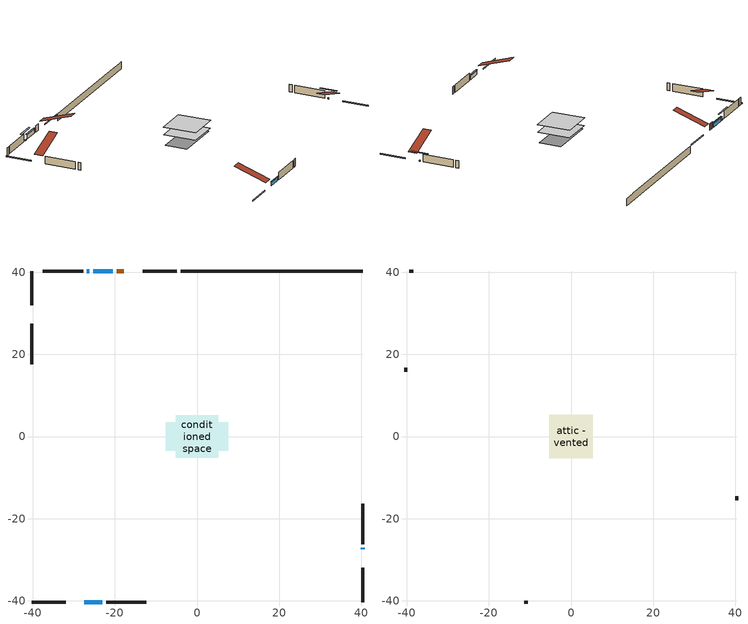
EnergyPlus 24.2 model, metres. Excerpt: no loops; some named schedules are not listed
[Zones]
conditioned space
 floor adiabatic (AdiabaticFloorConstruction): -5.19,-5.19 -5.19,5.19 5.19,5.19 5.19,-5.19 z0.61
 floor foundation (Slab1 construction): -7.55,-3.52 -7.55,3.52 7.55,3.52 7.55,-3.52 z-1.62
 wall outside (RimJoist1 construction): -4.93,40.3 -13.24,40.3 / -40.3,-40.3 -31.99,-40.3 / -40.3,40.3 -40.3,31.99 / 40.3,-40.3 40.3,-31.99 z0.61:0.91
 wall outside (AdiabaticWallConstruction 1): -17.81,40.3 -19.54,40.3 z0.61:2.64
 wall outside (AdiabaticWallConstruction): -20.46,40.3 -25.28,40.3 z0.61:1.94; -26.21,40.3 -26.82,40.3 z0.61:0.94; -27.42,-40.3 -23.04,-40.3 z0.61:1.81; 40.3,-27.42 40.3,-27.11 z0.61:0.95
 wall outside (Wall1 construction): -27.74,40.3 -37.53,40.3 / -22.11,-40.3 -12.33,-40.3 / -40.3,27.42 -40.3,17.63 / 40.3,-26.19 40.3,-16.4 z0.61:3.05
 wall foundation (FoundationWall1 construction): -4,40.3,-1.62 -4,40.3,0.61 35.87,40.3,0.61 35.87,40.3,0.54 40.3,40.3,0.54 40.3,40.3,-1.62
 window (WindowConstruction): -20.47,40.3 -25.28,40.3 z0.61:1.94
 window (WindowConstruction 3): -26.21,40.3 -26.81,40.3 z0.61:0.94
 window (WindowConstruction 1): -27.42,-40.3 -23.04,-40.3 z0.61:1.81
 window (WindowConstruction 2): 40.3,-27.42 40.3,-27.11 z0.61:0.94
 door (Door): -17.81,40.3 -19.54,40.3 z0.61:2.64
 ceiling adiabatic (AdiabaticFloorConstruction): 5.19,-5.19 5.19,5.19 -5.19,5.19 -5.19,-5.19 z0.61
attic - vented
 floor to conditioned space (Floor1 construction Reversed): -5.3,-5.3 -5.3,5.3 5.3,5.3 5.3,-5.3 z3.05
 wall outside (Wall2 construction): -38.46,40.3 -39.37,40.3 / -11.4,-40.3 -10.48,-40.3 / -40.3,16.7 -40.3,15.79 / 40.3,-15.47 40.3,-14.56 z0.61:3.05
 roof outside (Roof1 construction): -16.88,40.3,3.05 -16.88,29.98,6.49 -14.16,29.98,6.49 -14.16,40.3,3.05; -28.35,-40.3,3.05 -28.35,-29.98,6.49 -31.06,-29.98,6.49 -31.06,-40.3,3.05; -40.3,28.35,3.05 -29.98,28.35,6.49 -29.98,31.06,6.49 -40.3,31.06,3.05; 40.3,-28.35,3.05 29.98,-28.35,6.49 29.98,-31.06,6.49 40.3,-31.06,3.05
shading: -25.48,40.3 -20.26,40.3 -20.26,40.71 -25.48,40.71 z2.14; -29.45,40.3 -23.57,40.3 -23.57,40.71 -29.45,40.71 z3.58; -22.84,-40.3 -27.62,-40.3 -27.62,-40.71 -22.84,-40.71 z2.02; 40.3,-24.47 40.3,-30.06 40.71,-30.06 40.71,-24.47 z3.58
[Building]
Building 1: Terrain=Suburbs
[Site:Location]
Erieau AUT_ON: Latitude {deg}=42.25; Longitude {deg}=-81.9; Time Zone {hr}=-5; Elevation {m}=178; Keep Site Location Information=Yes
[Site:GroundTemperature:Shallow]
5.2292, 3.30147, 3.1471, 4.0619, 7.73432, 11.3896, 14.5586, 16.5661, 16.7366, 15.1039, 12.0157, 8.47254
[Site:WaterMainsTemperature]
Calculation Method=Schedule; Temperature Schedule=mains temperature schedule
[Material] Roughness=Rough; Thermal Absorptance=0.9
Name | Thickness {m} | Conductivity {W/m-K} | Density {kg/m3} | Specific Heat {J/kg-K} | Solar Absorptance | Visible Absorptance
asphalt or fiberglass shingles | 0.00635 | 0.162714 | 1121.4 | 1465.45 | 0.84 | 0.84
ceiling loosefill ins | 0.254 | 0.0480833 | 16.02 | 1046.75 | 0.7 | 0.7
ceiling stud and cavity | 0.1397 | 0.152571 | 65.682 | 1177.47 | 0.7 | 0.7
concrete 4.0 in. | 0.1016 | 1.803125 | 2242.8 | 837.4 | 0.7 | 0.7
concrete 8.0 in. | 0.2032 | 1.803125 | 2242.8 | 837.4 | 0.7 | 0.7
door material | 0.04445 | 0.188738 | 512.64 | 1214.23 | 0.7 | 0.7
floor covering | 0.0127 | 0.0433444 | 54.468 | 1339.84 | 0.6 | 0.6
floor rigid ins; wall rigid ins | 0.512978 | 0.029427 | 32.04 | 1214.23 | 0.7 | 0.7
floor stud and cavity | 0.1397 | 1.75129 | 37.0049 | 1207.88 | 0.7 | 0.7
furniture material conditioned space 1 | 0.1524 | 0.115458 | 640.8 | 1214.23 | 0.6 | 0.6
gypsum board | 0.0127 | 0.160291 | 801 | 837.4 | 0.6 | 0.6
osb sheathing 0.5 in. | 0.0127 | 0.115458 | 512.64 | 1214.23 | 0.7 | 0.7
osb sheathing 0.75 in. | 0.01905 | 0.115458 | 512.64 | 1214.23 | 0.7 | 0.7
osb sheathing 2.0 in. | 0.0508 | 0.115458 | 512.64 | 1214.23 | 0.7 | 0.7
rim joist stud and cavity | 0.0508 | 0.0290657 | 125.044 | 1163.47 | 0.6 | 0.6
wall stud and cavity | 0.1397 | 0.0854939 | 139.0536 | 1170.24 | 0.7 | 0.7
wall stud and cavity 1 | 0.0889 | 6.9971 | 50.32683 | 1063.81 | 0.6 | 0.6
wall stud and cavity 2 | 0.0889 | 0.380278 | 52.3479 | 1209.89 | 0.7 | 0.7
wall stud and cavity 3 | 0.0889 | 0.391764 | 83.0341 | 1211.67 | 0.7 | 0.7
wood siding | 0.0254 | 0.102417 | 544.68 | 1172.36 | 0.4 | 0.4
wood siding 1 | 0.00254 | 0.102417 | 544.68 | 1172.36 | 0.4 | 0.4
wood siding 2; wood siding 3; wood siding 4 | 0.0254 | 0.102417 | 544.68 | 1172.36 | 0.7 | 0.7
[WindowMaterial:SimpleGlazingSystem]
Name | U-Factor {W/m2-K} | Solar Heat Gain Coefficient
WindowMaterial | 3.30119 | 0.67
WindowMaterial 1 | 3.30232 | 0.66
WindowMaterial 2 | 3.26144 | 0.43
WindowMaterial 3 | 3.24952 | 0.43
[Construction]
AdiabaticFloorConstruction: floor stud and cavity, floor rigid ins, osb sheathing 0.75 in., floor covering
AdiabaticWallConstruction: wood siding 3, wall rigid ins, wall stud and cavity 2, gypsum board
AdiabaticWallConstruction 1: wood siding 4, wall rigid ins, wall stud and cavity 2, gypsum board
Door: door material
Floor1 construction Reversed: gypsum board, ceiling stud and cavity, ceiling loosefill ins
FoundationWall1 construction: concrete 8.0 in.
furniture construction conditioned space 1: furniture material conditioned space 1
PartitionWallConstruction: gypsum board, wall stud and cavity 3, gypsum board
RimJoist1 construction: wood siding 2, osb sheathing 2.0 in., rim joist stud and cavity
Roof1 construction: asphalt or fiberglass shingles
Slab1 construction: concrete 4.0 in.
Wall1 construction: wood siding, osb sheathing 0.5 in., wall stud and cavity, gypsum board
Wall2 construction: wood siding 1, wall stud and cavity 1
WindowConstruction: WindowMaterial
WindowConstruction 1: WindowMaterial 1
WindowConstruction 2: WindowMaterial 2
WindowConstruction 3: WindowMaterial 3
[Zone] Multiplier=1; Part of Total Floor Area=Yes
Name | Volume {m3}
attic - vented | 62.5962
conditioned space | 534.8
[Space]
Name | Zone | Volume {m3}
attic - vented 1 | attic - vented | 62.5962
conditioned space 1 | conditioned space | 534.8
[ZoneInfiltration:EffectiveLeakageArea]
infil attic - vented 1: Zone or Space=attic - vented 1; Schedule=Always On Discrete; Effective Air Leakage Area {cm2}=5383.2; Stack Coefficient=0.000408653; Wind Coefficient=1.36583e-05
[ZoneMixing]
whole house fan mix: Zone or Space=attic - vented; Schedule=Always On Continuous; Design Flow Rate Calculation Method=Flow/Zone; Design Flow Rate {m3/s}=0; Source Zone or Space=conditioned space
[SurfaceProperty:ExposedFoundationPerimeter]
Slab1: Exposed Perimeter Calculation Method=TotalExposedPerimeter; Total Exposed Perimeter {m}=44.299
[InternalMass] Zone or ZoneList=conditioned space; Space or SpaceList=conditioned space 1
Name | Construction | Surface Area {m2}
furniture mass conditioned space 1 | furniture construction conditioned space 1 | 85.6001
partition wall mass | PartitionWallConstruction | 214
[Lights]
interior lighting: Zone or ZoneList or Space or SpaceList=conditioned space 1; Schedule=interior lighting schedule; Design Level Calculation Method=LightingLevel; Lighting Level {W}=343.2; Return Air Fraction=0; Fraction Radiant=0.6; Fraction Visible=0.2; Fraction Replaceable=1
[People]
occupants: Zone or ZoneList or Space or SpaceList=conditioned space 1; Number of People Schedule=occupants schedule; Number of People Calculation Method=People; Number of People=3; Fraction Radiant=0.314171; Sensible Heat Fraction=0.56303; Activity Level Schedule=occupants activity schedule; Carbon Dioxide Generation Rate {m3/s-W}=0; Enable ASHRAE 55 Comfort Warnings=No; Mean Radiant Temperature Calculation Type=EnclosureAveraged
[ElectricEquipment] Zone or ZoneList or Space or SpaceList=conditioned space 1; Design Level Calculation Method=EquipmentLevel
Name | Schedule | Design Level {W} | Fraction Latent | Fraction Radiant | Fraction Lost
clothes dryer | clothes dryer schedule | 140.772 | 0.015 | 0.081 | 0.85
clothes washer | clothes washer schedule | 32.1985 | 0.03 | 0.162 | 0.7
cooking range | cooking range schedule | 215.147 | 0.08 | 0.432 | 0.2
dishwasher | dishwasher schedule | 66.8632 | 0.3 | 0.18 | 0.4
fridge | fridge schedule | 72.9452 | 0 | 0.6 | 0
mech vent house fan | mech vent house fan schedule | 10 | 0 | 0 | 1
mech vent house fan cfis | mech vent house fan cfis schedule | 0 | 0 | 0 | 0
misc plug loads | misc plug loads schedule | 494.7 | 0.045 | 0.513 | 0.1
whole house fan | Always On Discrete | 0 | 0 | 0 | 1
[OtherEquipment] Zone or ZoneList or Space or SpaceList=conditioned space 1; Design Level Calculation Method=EquipmentLevel
Name | Fuel Type | Schedule | Design Level {W} | Fraction Latent | Fraction Radiant | Fraction Lost
clothes dryer 1 | Electricity | clothes dryer schedule | 0 | 0.015 | 0.081 | 0.85
cooking range 1 | Electricity | cooking range schedule | 0 | 0.08 | 0.432 | 0.2
general water use latent | None | general water use schedule | 62.594 | 1 | 0 | 0
general water use sensible | None | general water use schedule | -61.6891 | 0 | 0.6 | 0
mech vent house fan latent load | None | Always On Discrete | 0 | 1 | 0 | 0
mech vent house fan sensible load | None | Always On Discrete | 0 | 0 | 0 | 0
water heater energy adjustment1 | Electricity | Always On Discrete | 0.01 | 0 | 0 | 1
[ZoneInfiltration:DesignFlowRate] Zone or ZoneList or Space or SpaceList=conditioned space 1; Schedule=Always On Discrete; Design Flow Rate Calculation Method=Flow/Zone; Design Flow Rate {m3/s}=0
infil flow; natural vent flow; whole house fan flow
[ZoneControl:Thermostat]
conditioned space Thermostat: Zone or ZoneList=conditioned space; Control Type Schedule=conditioned space Thermostat Schedule; Control 1=conditioned space temperature setpoint; Temperature Difference Between Cutout And Setpoint {deltaC}=0
[ZoneHVAC:Baseboard:Convective:Electric]
electric baseboard: Availability Schedule=Always On Discrete; Heating Design Capacity {W}=16901.4; Efficiency=1
[Zone equipment]
conditioned space: electric baseboard
[Foundation:Kiva]
Foundation Kiva 1: Initial Indoor Air Temperature {C}=21; Wall Height Above Grade {m}=0.609996; Wall Depth Below Slab {m}=0.2032
[Foundation:Kiva:Settings]
Soil Conductivity {W/m-K}=0.849921; Soil Density {kg/m3}=1842.3; Soil Specific Heat {J/kg-K}=418.7; Ground Solar Absorptivity=0.9; Ground Thermal Absorptivity=0.9; Ground Surface Roughness {m}=0.03; Far-Field Width {m}=40; Deep-Ground Boundary Condition=ZeroFlux; Deep-Ground Depth {m}=40; Minimum Cell Dimension {m}=0.2; Maximum Cell Growth Coefficient=3; Simulation Timestep=Timestep
[Exterior:Lights]
exterior lighting: Schedule=exterior lighting schedule; Design Level {W}=75.6
[EnergyManagementSystem:GlobalVariable]
infil_program_Qfan
infil_program_Qinf
natural_vent_program_Qnv
natural_vent_program_Qwhf
[EnergyManagementSystem:Sensor]
Name | Output:Variable or Output:Meter Index Key | Output:Variable or Output:Meter
airflow_gain | infil flow | Infiltration Sensible Heat Gain Energy
airflow_gain_1 | natural vent flow | Infiltration Sensible Heat Gain Energy
airflow_gain_2 | whole house fan flow | Infiltration Sensible Heat Gain Energy
airflow_loss | infil flow | Infiltration Sensible Heat Loss Energy
airflow_loss_1 | natural vent flow | Infiltration Sensible Heat Loss Energy
airflow_loss_2 | whole house fan flow | Infiltration Sensible Heat Loss Energy
clg_load_cond |  | Cooling:EnergyTransfer:Zone:CONDITIONED SPACE
clg_sp_s; clg_sp_s_1 | cooling setpoint | Schedule Value
clothes_dryer_exhaust_0_sch_s | clothes dryer exhaust 0 schedule | Schedule Value
conditioned_space_clg_unmet_s | conditioned space | Zone Cooling Setpoint Not Met Time
conditioned_space_htg_unmet_s | conditioned space | Zone Heating Setpoint Not Met Time
cool_season | cooling season schedule | Schedule Value
fridge_tin_s; tin_s; tin_s_1 | conditioned space | Zone Mean Air Temperature
htg_load_cond |  | Heating:EnergyTransfer:Zone:CONDITIONED SPACE
htg_sp_s; htg_sp_s_1 | heating setpoint | Schedule Value
ig_ee_conv | clothes dryer | Electric Equipment Convective Heating Energy
ig_ee_conv_2 | cooking range | Electric Equipment Convective Heating Energy
ig_ee_conv_4 | fridge | Electric Equipment Convective Heating Energy
ig_ee_conv_5 | misc plug loads | Electric Equipment Convective Heating Energy
ig_ee_conv_6 | whole house fan | Electric Equipment Convective Heating Energy
ig_ee_rad | clothes dryer | Electric Equipment Radiant Heating Energy
ig_ee_rad_2 | cooking range | Electric Equipment Radiant Heating Energy
ig_ee_rad_4 | fridge | Electric Equipment Radiant Heating Energy
ig_ee_rad_5 | misc plug loads | Electric Equipment Radiant Heating Energy
ig_ee_rad_6 | whole house fan | Electric Equipment Radiant Heating Energy
ig_lgt_conv | interior lighting | Lights Convective Heating Energy
ig_lgt_rad | interior lighting | Lights Radiant Heating Energy
ig_lgt_vis | interior lighting | Lights Visible Radiation Heating Energy
ig_oe_conv | clothes dryer 1 | Other Equipment Convective Heating Energy
ig_oe_conv_1 | cooking range 1 | Other Equipment Convective Heating Energy
ig_oe_conv_2 | general water use latent | Other Equipment Convective Heating Energy
ig_oe_conv_3 | general water use sensible | Other Equipment Convective Heating Energy
ig_oe_conv_4 | water heater energy adjustment1 | Other Equipment Convective Heating Energy
ig_oe_rad | clothes dryer 1 | Other Equipment Radiant Heating Energy
ig_oe_rad_1 | cooking range 1 | Other Equipment Radiant Heating Energy
ig_oe_rad_2 | general water use latent | Other Equipment Radiant Heating Energy
ig_oe_rad_3 | general water use sensible | Other Equipment Radiant Heating Energy
ig_oe_rad_4 | water heater energy adjustment1 | Other Equipment Radiant Heating Energy
ig_ppl_conv | occupants | People Convective Heating Energy
ig_ppl_rad | occupants | People Radiant Heating Energy
im_conv | furniture mass conditioned space 1 | Surface Inside Face Convection Heat Gain Energy
im_conv_1 | partition wall mass | Surface Inside Face Convection Heat Gain Energy
im_ig | furniture mass conditioned space 1 | Surface Inside Face Internal Gains Radiation Heat Gain Energy
im_ig_1 | partition wall mass | Surface Inside Face Internal Gains Radiation Heat Gain Energy
im_lgt | furniture mass conditioned space 1 | Surface Inside Face Lights Radiation Heat Gain Energy
im_lgt_1 | partition wall mass | Surface Inside Face Lights Radiation Heat Gain Energy
im_sol | furniture mass conditioned space 1 | Surface Inside Face Solar Radiation Heat Gain Energy
im_sol_1 | partition wall mass | Surface Inside Face Solar Radiation Heat Gain Energy
im_surf | furniture mass conditioned space 1 | Surface Inside Face Net Surface Thermal Radiation Heat Gain Energy
im_surf_1 | partition wall mass | Surface Inside Face Net Surface Thermal Radiation Heat Gain Energy
mv_conv | mech vent house fan | Electric Equipment Convective Heating Energy
mv_conv_1 | mech vent house fan cfis | Electric Equipment Convective Heating Energy
mv_conv_2 | mech vent house fan latent load | Other Equipment Convective Heating Energy
mv_conv_3 | mech vent house fan sensible load | Other Equipment Convective Heating Energy
mv_rad | mech vent house fan | Electric Equipment Radiant Heating Energy
mv_rad_1 | mech vent house fan cfis | Electric Equipment Radiant Heating Energy
mv_rad_2 | mech vent house fan latent load | Other Equipment Radiant Heating Energy
mv_rad_3 | mech vent house fan sensible load | Other Equipment Radiant Heating Energy
natural_vent_s | natural vent schedule | Schedule Value
out_pb_s |  | Site Outdoor Air Barometric Pressure
out_wt_s |  | Site Outdoor Air Humidity Ratio
site_vw_s |  | Site Wind Speed
ss_back_out | Window1 | Surface Window Shortwave from Zone Back Out Window Heat Transfer Rate
ss_back_out_1 | Window10 | Surface Window Shortwave from Zone Back Out Window Heat Transfer Rate
ss_back_out_2 | Window5 | Surface Window Shortwave from Zone Back Out Window Heat Transfer Rate
ss_back_out_3 | Window9 | Surface Window Shortwave from Zone Back Out Window Heat Transfer Rate
ss_conv | Door1 | Surface Inside Face Convection Heat Gain Energy
ss_conv_1 | Window1 | Surface Inside Face Convection Heat Gain Energy
ss_conv_2 | Window10 | Surface Inside Face Convection Heat Gain Energy
ss_conv_3 | Window5 | Surface Inside Face Convection Heat Gain Energy
ss_conv_4 | Window9 | Surface Inside Face Convection Heat Gain Energy
ss_ig | Door1 | Surface Inside Face Internal Gains Radiation Heat Gain Energy
ss_ig_1 | Window1 | Surface Inside Face Internal Gains Radiation Heat Gain Energy
ss_ig_2 | Window10 | Surface Inside Face Internal Gains Radiation Heat Gain Energy
ss_ig_3 | Window5 | Surface Inside Face Internal Gains Radiation Heat Gain Energy
ss_ig_4 | Window9 | Surface Inside Face Internal Gains Radiation Heat Gain Energy
ss_lgt | Door1 | Surface Inside Face Lights Radiation Heat Gain Energy
ss_sol | Door1 | Surface Inside Face Solar Radiation Heat Gain Energy
ss_surf | Door1 | Surface Inside Face Net Surface Thermal Radiation Heat Gain Energy
ss_surf_1 | Window1 | Surface Inside Face Net Surface Thermal Radiation Heat Gain Energy
ss_surf_2 | Window10 | Surface Inside Face Net Surface Thermal Radiation Heat Gain Energy
ss_surf_3 | Window5 | Surface Inside Face Net Surface Thermal Radiation Heat Gain Energy
ss_surf_4 | Window9 | Surface Inside Face Net Surface Thermal Radiation Heat Gain Energy
ss_trans_in | Window1 | Surface Window Transmitted Solar Radiation Rate
ss_trans_in_1 | Window10 | Surface Window Transmitted Solar Radiation Rate
ss_trans_in_2 | Window5 | Surface Window Transmitted Solar Radiation Rate
ss_trans_in_3 | Window9 | Surface Window Transmitted Solar Radiation Rate
ss_trans_out | Window1 | Surface Inside Face Initial Transmitted Diffuse Transmitted Out Window Solar Radiation Rate
ss_trans_out_1 | Window10 | Surface Inside Face Initial Transmitted Diffuse Transmitted Out Window Solar Radiation Rate
ss_trans_out_2 | Window5 | Surface Inside Face Initial Transmitted Diffuse Transmitted Out Window Solar Radiation Rate
ss_trans_out_3 | Window9 | Surface Inside Face Initial Transmitted Diffuse Transmitted Out Window Solar Radiation Rate
s_conv | Floor1 | Surface Inside Face Convection Heat Gain Energy
s_conv_1 | FoundationWall1 | Surface Inside Face Convection Heat Gain Energy
s_conv_10 | Wall1:180 | Surface Inside Face Convection Heat Gain Energy
s_conv_11 | Wall1:270 | Surface Inside Face Convection Heat Gain Energy
s_conv_12 | Wall1:90 | Surface Inside Face Convection Heat Gain Energy
s_conv_2 | inferred conditioned ceiling | Surface Inside Face Convection Heat Gain Energy
s_conv_3 | inferred conditioned floor | Surface Inside Face Convection Heat Gain Energy
s_conv_4 | RimJoist1:0 | Surface Inside Face Convection Heat Gain Energy
s_conv_5 | RimJoist1:180 | Surface Inside Face Convection Heat Gain Energy
s_conv_6 | RimJoist1:270 | Surface Inside Face Convection Heat Gain Energy
s_conv_7 | RimJoist1:90 | Surface Inside Face Convection Heat Gain Energy
s_conv_8 | Slab1 | Surface Inside Face Convection Heat Gain Energy
s_conv_9 | Wall1:0 | Surface Inside Face Convection Heat Gain Energy
s_ig | Floor1 | Surface Inside Face Internal Gains Radiation Heat Gain Energy
s_ig_1 | FoundationWall1 | Surface Inside Face Internal Gains Radiation Heat Gain Energy
s_ig_10 | Wall1:180 | Surface Inside Face Internal Gains Radiation Heat Gain Energy
s_ig_11 | Wall1:270 | Surface Inside Face Internal Gains Radiation Heat Gain Energy
s_ig_12 | Wall1:90 | Surface Inside Face Internal Gains Radiation Heat Gain Energy
s_ig_2 | inferred conditioned ceiling | Surface Inside Face Internal Gains Radiation Heat Gain Energy
s_ig_3 | inferred conditioned floor | Surface Inside Face Internal Gains Radiation Heat Gain Energy
s_ig_4 | RimJoist1:0 | Surface Inside Face Internal Gains Radiation Heat Gain Energy
s_ig_5 | RimJoist1:180 | Surface Inside Face Internal Gains Radiation Heat Gain Energy
s_ig_6 | RimJoist1:270 | Surface Inside Face Internal Gains Radiation Heat Gain Energy
s_ig_7 | RimJoist1:90 | Surface Inside Face Internal Gains Radiation Heat Gain Energy
s_ig_8 | Slab1 | Surface Inside Face Internal Gains Radiation Heat Gain Energy
s_ig_9 | Wall1:0 | Surface Inside Face Internal Gains Radiation Heat Gain Energy
s_lgt | Floor1 | Surface Inside Face Lights Radiation Heat Gain Energy
s_lgt_1 | FoundationWall1 | Surface Inside Face Lights Radiation Heat Gain Energy
s_lgt_10 | Wall1:180 | Surface Inside Face Lights Radiation Heat Gain Energy
s_lgt_11 | Wall1:270 | Surface Inside Face Lights Radiation Heat Gain Energy
s_lgt_12 | Wall1:90 | Surface Inside Face Lights Radiation Heat Gain Energy
s_lgt_2 | inferred conditioned ceiling | Surface Inside Face Lights Radiation Heat Gain Energy
s_lgt_3 | inferred conditioned floor | Surface Inside Face Lights Radiation Heat Gain Energy
s_lgt_4 | RimJoist1:0 | Surface Inside Face Lights Radiation Heat Gain Energy
s_lgt_5 | RimJoist1:180 | Surface Inside Face Lights Radiation Heat Gain Energy
s_lgt_6 | RimJoist1:270 | Surface Inside Face Lights Radiation Heat Gain Energy
s_lgt_7 | RimJoist1:90 | Surface Inside Face Lights Radiation Heat Gain Energy
s_lgt_8 | Slab1 | Surface Inside Face Lights Radiation Heat Gain Energy
s_lgt_9 | Wall1:0 | Surface Inside Face Lights Radiation Heat Gain Energy
s_sol | Floor1 | Surface Inside Face Solar Radiation Heat Gain Energy
s_sol_1 | FoundationWall1 | Surface Inside Face Solar Radiation Heat Gain Energy
s_sol_10 | Wall1:180 | Surface Inside Face Solar Radiation Heat Gain Energy
s_sol_11 | Wall1:270 | Surface Inside Face Solar Radiation Heat Gain Energy
s_sol_12 | Wall1:90 | Surface Inside Face Solar Radiation Heat Gain Energy
s_sol_2 | inferred conditioned ceiling | Surface Inside Face Solar Radiation Heat Gain Energy
s_sol_3 | inferred conditioned floor | Surface Inside Face Solar Radiation Heat Gain Energy
s_sol_4 | RimJoist1:0 | Surface Inside Face Solar Radiation Heat Gain Energy
s_sol_5 | RimJoist1:180 | Surface Inside Face Solar Radiation Heat Gain Energy
s_sol_6 | RimJoist1:270 | Surface Inside Face Solar Radiation Heat Gain Energy
s_sol_7 | RimJoist1:90 | Surface Inside Face Solar Radiation Heat Gain Energy
s_sol_8 | Slab1 | Surface Inside Face Solar Radiation Heat Gain Energy
s_sol_9 | Wall1:0 | Surface Inside Face Solar Radiation Heat Gain Energy
s_surf | Floor1 | Surface Inside Face Net Surface Thermal Radiation Heat Gain Energy
s_surf_1 | FoundationWall1 | Surface Inside Face Net Surface Thermal Radiation Heat Gain Energy
s_surf_10 | Wall1:180 | Surface Inside Face Net Surface Thermal Radiation Heat Gain Energy
s_surf_11 | Wall1:270 | Surface Inside Face Net Surface Thermal Radiation Heat Gain Energy
s_surf_12 | Wall1:90 | Surface Inside Face Net Surface Thermal Radiation Heat Gain Energy
s_surf_2 | inferred conditioned ceiling | Surface Inside Face Net Surface Thermal Radiation Heat Gain Energy
s_surf_3 | inferred conditioned floor | Surface Inside Face Net Surface Thermal Radiation Heat Gain Energy
s_surf_4 | RimJoist1:0 | Surface Inside Face Net Surface Thermal Radiation Heat Gain Energy
s_surf_5 | RimJoist1:180 | Surface Inside Face Net Surface Thermal Radiation Heat Gain Energy
s_surf_6 | RimJoist1:270 | Surface Inside Face Net Surface Thermal Radiation Heat Gain Energy
s_surf_7 | RimJoist1:90 | Surface Inside Face Net Surface Thermal Radiation Heat Gain Energy
s_surf_8 | Slab1 | Surface Inside Face Net Surface Thermal Radiation Heat Gain Energy
s_surf_9 | Wall1:0 | Surface Inside Face Net Surface Thermal Radiation Heat Gain Energy
tout_s | conditioned space | Zone Outdoor Air Drybulb Temperature
win_s | conditioned space | Zone Air Humidity Ratio
[EnergyManagementSystem:Actuator]
Name | Actuated Component Unique | Actuated Component Type | Actuated Component Control Type
fridge_schedule_act | fridge schedule | Schedule:Constant | Schedule Value
infil_flow_act | infil flow | Zone Infiltration | Air Exchange Flow Rate
mech_vent_house_fan_cfis_act | mech vent house fan cfis | ElectricEquipment | Electricity Rate
mech_vent_house_fan_latent_load_act | mech vent house fan latent load | OtherEquipment | Power Level
mech_vent_house_fan_sensible_load_act | mech vent house fan sensible load | OtherEquipment | Power Level
natural_vent_flow_act | natural vent flow | Zone Infiltration | Air Exchange Flow Rate
water_heater_ec_adj_act | water heater energy adjustment1 | OtherEquipment | Power Level
whole_house_fan_act | whole house fan | ElectricEquipment | Electricity Rate
whole_house_fan_flow_act | whole house fan flow | Zone Infiltration | Air Exchange Flow Rate
whole_house_fan_mix_act | whole house fan mix | ZoneMixing | Air Exchange Flow Rate
